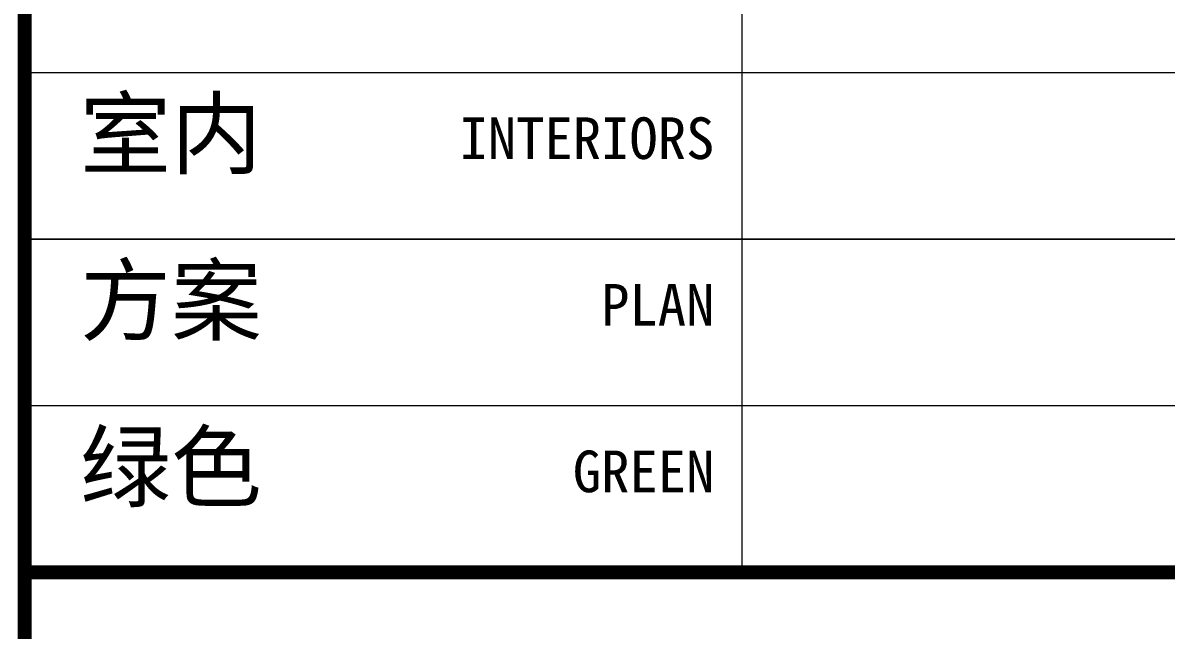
# Model space of a CAD drawing. Extents: x -409435 to 356702, y -107829 to 330904.
# Drawn here: x 139226 to 145406, y 50763 to 54043 of the extents above; entities that cross this region are included whole.
import ezdxf
from ezdxf.enums import TextEntityAlignment as Align

# ---------------------------------------------------------------- set-up
doc = ezdxf.new("R2010")
doc.units = 0
doc.header["$LTSCALE"] = 1000
doc.header["$MEASUREMENT"] = 0
doc.styles.add('图签信息$0$华文细黑', font='STXIHEI_0.TTF', dxfattribs={"height": 10})

# ---------------------------------------------------------------- blocks, each defined once
blk = doc.blocks.new('图框-A1+1-2')
at = {"const_width": 0.5}
blk.add_lwpolyline([(1186, 584), (25, 584), (25, 10), (1186, 10)], close=True, dxfattribs=at)
blk = doc.blocks.new('图签信息')
at = {"const_width": 0.5}
for points in [[(-65, 574), (-65, 500.5), (0, 500.5), (0, 574)], [(-65, 0), (0, 0), (0, 500.5), (-65, 500.5)]]:
    blk.add_lwpolyline(points, close=True, dxfattribs=at)
at = {"const_width": 0.05}
for points in [[(-39.145, 566.5), (-39.145, 500.5)], [(-65, 518.5), (0, 518.5)], [(-65, 512.5), (0, 512.5)], [(-65, 512.5), (0, 512.5)], [(-65, 506.5), (0, 506.5)], [(-65, 500.5), (0, 500.5)]]:
    blk.add_lwpolyline(points, dxfattribs=at)
at = {"style": '图签信息$0$华文细黑'}
for s, p in [('室内', (-63, 517.5)), ('方案', (-63, 511.5)), ('绿色', (-63, 505.5))]:
    blk.add_text(s, height=2.4, dxfattribs=at).set_placement(p, align=Align.TOP_LEFT)
for s, p in [('INTERIORS', (-40.145, 516.886)), ('PLAN', (-40.145, 510.886)), ('GREEN', (-40.145, 504.886))]:
    blk.add_text(s, height=1.5, dxfattribs=at).set_placement(p, align=Align.TOP_RIGHT)
blk = doc.blocks.new('图签-A1')
at = {"color": 2}
blk.add_blockref('图签信息', (0, 0), dxfattribs=at)
blk = doc.blocks.new('X-104 14#平面')
at = {"xscale": 150, "yscale": 150, "zscale": 150}
for name, p in [('图框-A1+1-2', (-38664.4, -25500)), ('图签-A1', (148985.6, -24000))]:
    blk.add_blockref(name, p, dxfattribs=at)

msp = doc.modelspace()

# ---------------------------------------------------------------- block references
msp.add_blockref('X-104 14#平面', (0, 0))

doc.saveas('drawing.dxf')
